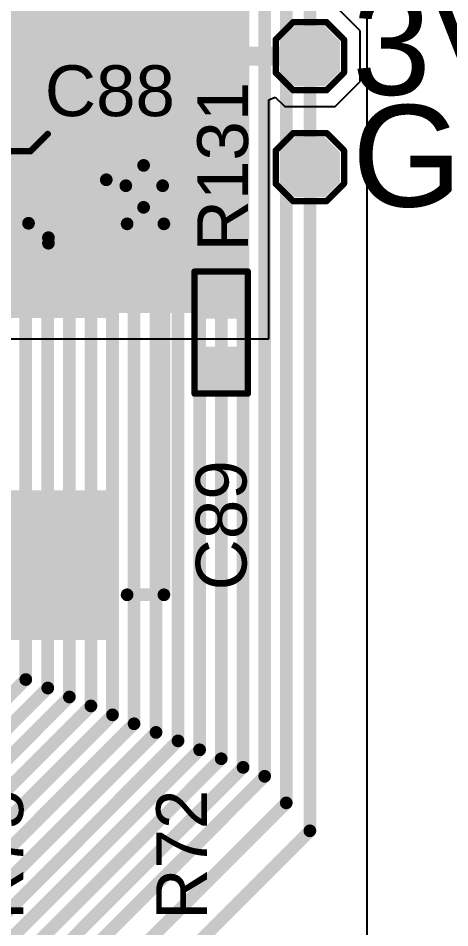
# Model space of a CAD drawing. Header units: millimetres. Extents: x 0 to 214, y 0 to 214.
# Drawn here: x 4.076 to 4.416, y 0.335 to 1.051 of the extents above; entities that cross this region are included whole.
import ezdxf

# ---------------------------------------------------------------- set-up
doc = ezdxf.new("R2010")
doc.units = ezdxf.units.MM
doc.header["$MEASUREMENT"] = 0
for name, color, linetype in [('BottomLayer', 5, 'Continuous'), ('TopLayer', 1, 'Continuous'), ('TopOverlay', 2, 'Continuous'), ('TopPaste', 8, 'Continuous'), ('TopSolder', 216, 'Continuous')]:
    doc.layers.add(name, color=color, linetype=linetype)
doc.styles.add('Arial', font='', dxfattribs={"height": 0.2})
doc.styles.get('Arial').set_extended_font_data('Arial')

# ---------------------------------------------------------------- blocks, each defined once
blk = doc.blocks.new('T____________0_5___1')
at = {"layer": 'TopLayer'}
blk.add_hatch(color=1, dxfattribs=at).paths.add_polyline_path([(0.00984, 0.01969), (-0.00984, 0.01969), (-0.01969, 0.00984), (-0.01969, -0.00984), (-0.00984, -0.01969), (0.00984, -0.01969), (0.01969, -0.00984), (0.01969, 0.00984)])
at = {"layer": 'TopPaste'}
blk.add_hatch(color=8, dxfattribs=at).paths.add_polyline_path([(0.00984, 0.01969), (-0.00984, 0.01969), (-0.01969, 0.00984), (-0.01969, -0.00984), (-0.00984, -0.01969), (0.00984, -0.01969), (0.01969, -0.00984), (0.01969, 0.00984)])
at = {"layer": 'TopSolder'}
blk.add_hatch(color=216, dxfattribs=at).paths.add_polyline_path([(0.01184, 0.02369), (-0.01184, 0.02369), (-0.02369, 0.01184), (-0.02369, -0.01184), (-0.01184, -0.02369), (0.01184, -0.02369), (0.02369, -0.01184), (0.02369, 0.01184)])
at = {"layer": 'TopOverlay', "const_width": 0.005}
for points in [[(-0.02684, 0.01312), (-0.01321, 0.02675)], [(-0.01321, 0.02675), (0.01325, 0.02675)], [(0.01325, 0.02675), (0.02692, 0.01308)], [(-0.02684, -0.01316), (-0.02684, 0.01312)], [(0.02692, -0.01299), (0.02692, 0.01308)], [(-0.02684, -0.01316), (-0.01328, -0.02672)], [(0.01318, -0.02672), (0.02692, -0.01299)], [(-0.01328, -0.02672), (0.01318, -0.02672)]]:
    blk.add_lwpolyline(points, dxfattribs=at)
at = {"layer": 'TopOverlay', "const_width": 0.0025}
for points in [[(-0.01446, 0.02675, 1), (-0.01196, 0.02675, 1)], [(-0.01446, 0.02675, 1), (-0.01196, 0.02675, 1)], [(0.012, 0.02675, 1), (0.0145, 0.02675, 1)], [(0.012, 0.02675, 1), (0.0145, 0.02675, 1)], [(-0.02809, 0.01312, 1), (-0.02559, 0.01312, 1)], [(-0.02809, 0.01312, 1), (-0.02559, 0.01312, 1)], [(0.02567, 0.01308, 1), (0.02817, 0.01308, 1)], [(0.02567, 0.01308, 1), (0.02817, 0.01308, 1)], [(-0.02809, -0.01316, 1), (-0.02559, -0.01316, 1)], [(-0.02809, -0.01316, 1), (-0.02559, -0.01316, 1)], [(0.02567, -0.01299, 1), (0.02817, -0.01299, 1)], [(0.02567, -0.01299, 1), (0.02817, -0.01299, 1)], [(-0.01453, -0.02672, 1), (-0.01203, -0.02672, 1)], [(-0.01453, -0.02672, 1), (-0.01203, -0.02672, 1)], [(0.01193, -0.02672, 1), (0.01443, -0.02672, 1)], [(0.01193, -0.02672, 1), (0.01443, -0.02672, 1)]]:
    blk.add_lwpolyline(points, format="xyb", close=True, dxfattribs=at)
blk = doc.blocks.new('T____________0_5___92')
at = {"layer": 'TopLayer'}
blk.add_hatch(color=1, dxfattribs=at).paths.add_polyline_path([(0.00984, 0.01969), (-0.00984, 0.01969), (-0.01969, 0.00984), (-0.01969, -0.00984), (-0.00984, -0.01969), (0.00984, -0.01969), (0.01969, -0.00984), (0.01969, 0.00984)])
at = {"layer": 'TopPaste'}
blk.add_hatch(color=8, dxfattribs=at).paths.add_polyline_path([(0.00984, 0.01969), (-0.00984, 0.01969), (-0.01969, 0.00984), (-0.01969, -0.00984), (-0.00984, -0.01969), (0.00984, -0.01969), (0.01969, -0.00984), (0.01969, 0.00984)])
at = {"layer": 'TopSolder'}
blk.add_hatch(color=216, dxfattribs=at).paths.add_polyline_path([(0.01184, 0.02369), (-0.01184, 0.02369), (-0.02369, 0.01184), (-0.02369, -0.01184), (-0.01184, -0.02369), (0.01184, -0.02369), (0.02369, -0.01184), (0.02369, 0.01184)])
at = {"layer": 'TopOverlay', "const_width": 0.005}
for points in [[(-0.02684, 0.01312), (-0.01321, 0.02675)], [(-0.01321, 0.02675), (0.01325, 0.02675)], [(0.01325, 0.02675), (0.02692, 0.01308)], [(-0.02684, -0.01316), (-0.02684, 0.01312)], [(0.02692, -0.01299), (0.02692, 0.01308)], [(-0.02684, -0.01316), (-0.01328, -0.02672)], [(0.01318, -0.02672), (0.02692, -0.01299)], [(-0.01328, -0.02672), (0.01318, -0.02672)]]:
    blk.add_lwpolyline(points, dxfattribs=at)
at = {"layer": 'TopOverlay', "const_width": 0.0025}
for points in [[(-0.01446, 0.02675, 1), (-0.01196, 0.02675, 1)], [(-0.01446, 0.02675, 1), (-0.01196, 0.02675, 1)], [(0.012, 0.02675, 1), (0.0145, 0.02675, 1)], [(0.012, 0.02675, 1), (0.0145, 0.02675, 1)], [(-0.02809, 0.01312, 1), (-0.02559, 0.01312, 1)], [(-0.02809, 0.01312, 1), (-0.02559, 0.01312, 1)], [(0.02567, 0.01308, 1), (0.02817, 0.01308, 1)], [(0.02567, 0.01308, 1), (0.02817, 0.01308, 1)], [(-0.02809, -0.01316, 1), (-0.02559, -0.01316, 1)], [(-0.02809, -0.01316, 1), (-0.02559, -0.01316, 1)], [(0.02567, -0.01299, 1), (0.02817, -0.01299, 1)], [(0.02567, -0.01299, 1), (0.02817, -0.01299, 1)], [(-0.01453, -0.02672, 1), (-0.01203, -0.02672, 1)], [(-0.01453, -0.02672, 1), (-0.01203, -0.02672, 1)], [(0.01193, -0.02672, 1), (0.01443, -0.02672, 1)], [(0.01193, -0.02672, 1), (0.01443, -0.02672, 1)]]:
    blk.add_lwpolyline(points, format="xyb", close=True, dxfattribs=at)
blk = doc.blocks.new('R___0603_144')
at = {"layer": 'TopLayer'}
for points in [[(-0.015, 0.0175), (-0.015, -0.0175), (-0.045, -0.0175), (-0.045, 0.0175)], [(0.045, 0.0175), (0.045, -0.0175), (0.015, -0.0175), (0.015, 0.0175)]]:
    blk.add_hatch(color=1, dxfattribs=at).paths.add_polyline_path(points)
at = {"layer": 'TopPaste'}
for points in [[(-0.015, 0.0175), (-0.015, -0.0175), (-0.045, -0.0175), (-0.045, 0.0175)], [(0.045, 0.0175), (0.045, -0.0175), (0.015, -0.0175), (0.015, 0.0175)]]:
    blk.add_hatch(color=8, dxfattribs=at).paths.add_polyline_path(points)
at = {"layer": 'TopSolder'}
for points in [[(-0.011, 0.0215), (-0.011, -0.0215), (-0.049, -0.0215), (-0.049, 0.0215)], [(0.049, 0.0215), (0.049, -0.0215), (0.011, -0.0215), (0.011, 0.0215)]]:
    blk.add_hatch(color=216, dxfattribs=at).paths.add_polyline_path(points)
at = {"layer": 'TopOverlay', "const_width": 0.005}
for points in [[(-0.048, 0.021), (-0.048, -0.021)], [(-0.048, 0.021), (0.048, 0.021)], [(0.048, 0.021), (0.048, -0.021)], [(-0.048, -0.021), (0.048, -0.021)]]:
    blk.add_lwpolyline(points, dxfattribs=at)
at = {"layer": 'TopOverlay', "const_width": 0.0025}
for points in [[(-0.04925, 0.021, 1), (-0.04675, 0.021, 1)], [(-0.04925, 0.021, 1), (-0.04675, 0.021, 1)], [(0.04675, 0.021, 1), (0.04925, 0.021, 1)], [(0.04675, 0.021, 1), (0.04925, 0.021, 1)], [(-0.04925, -0.021, 1), (-0.04675, -0.021, 1)], [(-0.04925, -0.021, 1), (-0.04675, -0.021, 1)], [(0.04675, -0.021, 1), (0.04925, -0.021, 1)], [(0.04675, -0.021, 1), (0.04925, -0.021, 1)]]:
    blk.add_lwpolyline(points, format="xyb", close=True, dxfattribs=at)
blk = doc.blocks.new('C____E_184')
at = {"layer": 'TopLayer'}
for points in [[(-0.05492, 0.05059), (0.05492, 0.05059), (0.05492, -0.05059), (-0.05492, -0.05059)], [(0.19862, 0.05059), (0.30846, 0.05059), (0.30846, -0.05059), (0.19862, -0.05059)]]:
    blk.add_hatch(color=1, dxfattribs=at).paths.add_polyline_path(points)
at = {"layer": 'TopPaste'}
for points in [[(-0.05492, 0.05059), (0.05492, 0.05059), (0.05492, -0.05059), (-0.05492, -0.05059)], [(0.19862, 0.05059), (0.30846, 0.05059), (0.30846, -0.05059), (0.19862, -0.05059)]]:
    blk.add_hatch(color=8, dxfattribs=at).paths.add_polyline_path(points)
at = {"layer": 'TopSolder'}
for points in [[(-0.05892, 0.05459), (0.05892, 0.05459), (0.05892, -0.05459), (-0.05892, -0.05459)], [(0.19462, 0.05459), (0.31246, 0.05459), (0.31246, -0.05459), (0.19462, -0.05459)]]:
    blk.add_hatch(color=216, dxfattribs=at).paths.add_polyline_path(points)
at = {"layer": 'TopOverlay', "const_width": 0.01}
for points in [[(-0.04523, 0.061), (-0.04523, 0.09)], [(-0.01523, 0.062), (-0.01523, 0.091)], [(0.27677, 0.091), (-0.01523, 0.091)], [(0.27677, 0.062), (0.27677, 0.091)], [(-0.02823, 0.075), (-0.06123, 0.075)], [(-0.01523, -0.091), (-0.01523, -0.062)], [(0.27677, -0.091), (0.27677, -0.062)], [(0.27677, -0.091), (-0.01523, -0.091)]]:
    blk.add_lwpolyline(points, dxfattribs=at)
at = {"layer": 'TopOverlay', "const_width": 0.005}
for points in [[(-0.04773, 0.09, 1), (-0.04273, 0.09, 1)], [(-0.01773, 0.091, 1), (-0.01273, 0.091, 1)], [(-0.01773, 0.091, 1), (-0.01273, 0.091, 1)], [(0.27427, 0.091, 1), (0.27927, 0.091, 1)], [(0.27427, 0.091, 1), (0.27927, 0.091, 1)], [(-0.06373, 0.075, 1), (-0.05873, 0.075, 1)], [(-0.03073, 0.075, 1), (-0.02573, 0.075, 1)], [(-0.04773, 0.061, 1), (-0.04273, 0.061, 1)], [(-0.01773, 0.062, 1), (-0.01273, 0.062, 1)], [(0.27427, 0.062, 1), (0.27927, 0.062, 1)], [(-0.01773, -0.062, 1), (-0.01273, -0.062, 1)], [(0.27427, -0.062, 1), (0.27927, -0.062, 1)], [(-0.01773, -0.091, 1), (-0.01273, -0.091, 1)], [(-0.01773, -0.091, 1), (-0.01273, -0.091, 1)], [(0.27427, -0.091, 1), (0.27927, -0.091, 1)], [(0.27427, -0.091, 1), (0.27927, -0.091, 1)]]:
    blk.add_lwpolyline(points, format="xyb", close=True, dxfattribs=at)

msp = doc.modelspace()

# ---------------------------------------------------------------- hatches: boundary and pattern name
at = {"layer": 'TopLayer'}
for points in [[(4.03087, 0.81924), (4.25314, 0.81924), (4.25314, 1.21568), (4.03087, 1.21568)], [(3.77055, 0.86388), (4.15032, 0.86388), (4.15032, 0.90403), (3.77055, 0.90403)]]:
    msp.add_hatch(color=1, dxfattribs=at).paths.add_polyline_path(points)

# ---------------------------------------------------------------- linework, layer by layer
at = {"layer": 'BottomLayer'}
msp.add_line((4.351, 0.155), (4.351, 1.07425), dxfattribs=at)
at = {"layer": 'BottomLayer', "const_width": 0.01}
for points in [[(4.13322, 0.50993), (4.13322, 2.52296)], [(4.15022, 2.372), (4.15022, 0.50289)], [(4.25314, 0.46156), (4.25314, 2.35578)], [(4.27014, 0.45452), (4.27014, 2.17547)], [(4.08187, 2.128), (4.08187, 0.5307)], [(4.09922, 2.128), (4.09922, 0.52401)], [(4.11622, 2.128), (4.11622, 0.51697)], [(4.16722, 2.128), (4.16722, 0.49585)], [(4.18452, 2.128), (4.18452, 0.48911)], [(4.20187, 2.128), (4.20187, 0.48241)], [(4.21887, 2.128), (4.21887, 0.47537)], [(4.23587, 2.128), (4.23587, 0.46833)], [(4.28714, 0.4336), (4.28714, 2.12583)], [(4.30575, 0.4116), (4.30575, 2.0785)], [(3.9092, 0.35803), (4.08187, 0.5307)], [(3.91624, 0.34103), (4.09922, 0.52401)], [(3.92328, 0.32403), (4.11622, 0.51697)], [(3.93033, 0.30703), (4.13322, 0.50993)], [(3.93737, 0.29003), (4.15022, 0.50289)], [(3.94441, 0.27303), (4.16722, 0.49585)], [(3.95145, 0.25603), (4.18452, 0.48911)], [(3.95849, 0.23903), (4.20187, 0.48241)], [(3.96553, 0.22203), (4.21887, 0.47537)], [(3.97218, 0.20464), (4.23587, 0.46833)], [(3.95762, 0.16603), (4.25314, 0.46156)], [(3.95485, 0.13922), (4.27014, 0.45452)], [(4.10122, 0.24768), (4.28714, 0.4336)], [(4.14183, 0.24768), (4.30575, 0.4116)]]:
    msp.add_lwpolyline(points, dxfattribs=at)
at = {"layer": 'BottomLayer', "const_width": 0.005}
for points in [[(4.07937, 0.5307, 1), (4.08437, 0.5307, 1)], [(4.07937, 0.5307, 1), (4.08437, 0.5307, 1)], [(4.09672, 0.52401, 1), (4.10172, 0.52401, 1)], [(4.09672, 0.52401, 1), (4.10172, 0.52401, 1)], [(4.11372, 0.51697, 1), (4.11872, 0.51697, 1)], [(4.11372, 0.51697, 1), (4.11872, 0.51697, 1)], [(4.13072, 0.50993, 1), (4.13572, 0.50993, 1)], [(4.13072, 0.50993, 1), (4.13572, 0.50993, 1)], [(4.14772, 0.50289, 1), (4.15272, 0.50289, 1)], [(4.14772, 0.50289, 1), (4.15272, 0.50289, 1)], [(4.16472, 0.49585, 1), (4.16972, 0.49585, 1)], [(4.16472, 0.49585, 1), (4.16972, 0.49585, 1)], [(4.18202, 0.48911, 1), (4.18702, 0.48911, 1)], [(4.18202, 0.48911, 1), (4.18702, 0.48911, 1)], [(4.19937, 0.48241, 1), (4.20437, 0.48241, 1)], [(4.19937, 0.48241, 1), (4.20437, 0.48241, 1)], [(4.21637, 0.47537, 1), (4.22137, 0.47537, 1)], [(4.21637, 0.47537, 1), (4.22137, 0.47537, 1)], [(4.23337, 0.46833, 1), (4.23837, 0.46833, 1)], [(4.23337, 0.46833, 1), (4.23837, 0.46833, 1)], [(4.25064, 0.46156, 1), (4.25564, 0.46156, 1)], [(4.25064, 0.46156, 1), (4.25564, 0.46156, 1)], [(4.26764, 0.45452, 1), (4.27264, 0.45452, 1)], [(4.26764, 0.45452, 1), (4.27264, 0.45452, 1)], [(4.28464, 0.4336, 1), (4.28964, 0.4336, 1)], [(4.28464, 0.4336, 1), (4.28964, 0.4336, 1)], [(4.30325, 0.4116, 1), (4.30825, 0.4116, 1)], [(4.30325, 0.4116, 1), (4.30825, 0.4116, 1)]]:
    msp.add_lwpolyline(points, format="xyb", close=True, dxfattribs=at)
at = {"layer": 'TopLayer'}
for p, q in [((4.34543, 1.0412), (4.32559, 1.06104)), ((4.34543, 1.00152), (4.34543, 1.0412)), ((4.32559, 0.98167), (4.34543, 1.00152)), ((4.27353, 0.98697), (4.27853, 0.98904)), ((4.27853, 0.98904), (4.2859, 0.98167)), ((4.27353, 0.81924), (4.27353, 0.98697)), ((4.2859, 0.98167), (4.32559, 0.98167)), ((4.27337, 0.81841), (4.27353, 0.81924)), ((4.27337, 0.7988), (4.27337, 0.81841)), ((4.03087, 0.79884), (4.19837, 0.79884)), ((4.19837, 0.79884), (4.19837, 0.7988)), ((4.19837, 0.7988), (4.27337, 0.7988))]:
    msp.add_line(p, q, dxfattribs=at)
for points, const_width in [([(4.21887, 1.02136), (4.30575, 1.02136)], 0.015), ([(4.09973, 0.87849), (4.14532, 0.92408)], 0.01), ([(4.0699, 0.88985), (4.08404, 0.88985)], 0.01), ([(4.08404, 0.88985), (4.09973, 0.87416)], 0.01), ([(4.09973, 0.87416), (4.09973, 0.87849)], 0.01)]:
    msp.add_lwpolyline(points, dxfattribs=dict(at, const_width=const_width))
for points, const_width in [([(4.21512, 1.02136, 1), (4.22262, 1.02136, 1)], 0.0075), ([(4.302, 1.02136, 1), (4.3095, 1.02136, 1)], 0.0075), ([(4.14282, 0.92408, 1), (4.14782, 0.92408, 1)], 0.005), ([(4.08154, 0.88985, 1), (4.08654, 0.88985, 1)], 0.005), ([(4.08154, 0.88985, 1), (4.08654, 0.88985, 1)], 0.005), ([(4.09723, 0.87849, 1), (4.10223, 0.87849, 1)], 0.005), ([(4.09723, 0.87849, 1), (4.10223, 0.87849, 1)], 0.005), ([(4.09723, 0.87416, 1), (4.10223, 0.87416, 1)], 0.005), ([(4.09723, 0.87416, 1), (4.10223, 0.87416, 1)], 0.005)]:
    msp.add_lwpolyline(points, format="xyb", close=True, dxfattribs=dict(at, const_width=const_width))
at = {"layer": 'TopOverlay', "const_width": 0.005}
for points in [[(4.08568, 0.94662), (4.09922, 0.96016)], [(3.99332, 0.94662), (4.08568, 0.94662)]]:
    msp.add_lwpolyline(points, dxfattribs=at)
at = {"layer": 'TopOverlay', "const_width": 0.0025}
for points in [[(4.09797, 0.96016, 1), (4.10047, 0.96016, 1)], [(4.08443, 0.94662, 1), (4.08693, 0.94662, 1)], [(4.08443, 0.94662, 1), (4.08693, 0.94662, 1)]]:
    msp.add_lwpolyline(points, format="xyb", close=True, dxfattribs=at)

# ---------------------------------------------------------------- block references
for name, p in [('T____________0_5___1', (4.30575, 1.02136)), ('T____________0_5___92', (4.30575, 0.93404))]:
    msp.add_blockref(name, p)
for name, p, rotation in [('C____E_184', (4.09973, 0.87416), 270), ('R___0603_144', (4.23587, 0.8038), 90)]:
    msp.add_blockref(name, p, dxfattribs=dict(rotation=rotation))

# ---------------------------------------------------------------- texts
at = {"layer": 'TopOverlay', "style": 'Arial'}
for s, height, rotation, p in [('3V8', 0.08, 360, (4.339, 0.99094)), ('R131', 0.04, 90, (4.25699, 0.86769)), ('GND', 0.08, 360, (4.339, 0.90294)), ('C89', 0.04, 90, (4.25586, 0.60082)), ('R75', 0.04, 90, (4.07983, 0.34155)), ('R72', 0.04, 90, (4.22464, 0.34155))]:
    msp.add_text(s, height=height, rotation=rotation, dxfattribs=at).set_placement(p)
msp.add_text('C88', height=0.04, dxfattribs=at).set_placement((4.09691, 0.97416))

doc.saveas('drawing.dxf')
